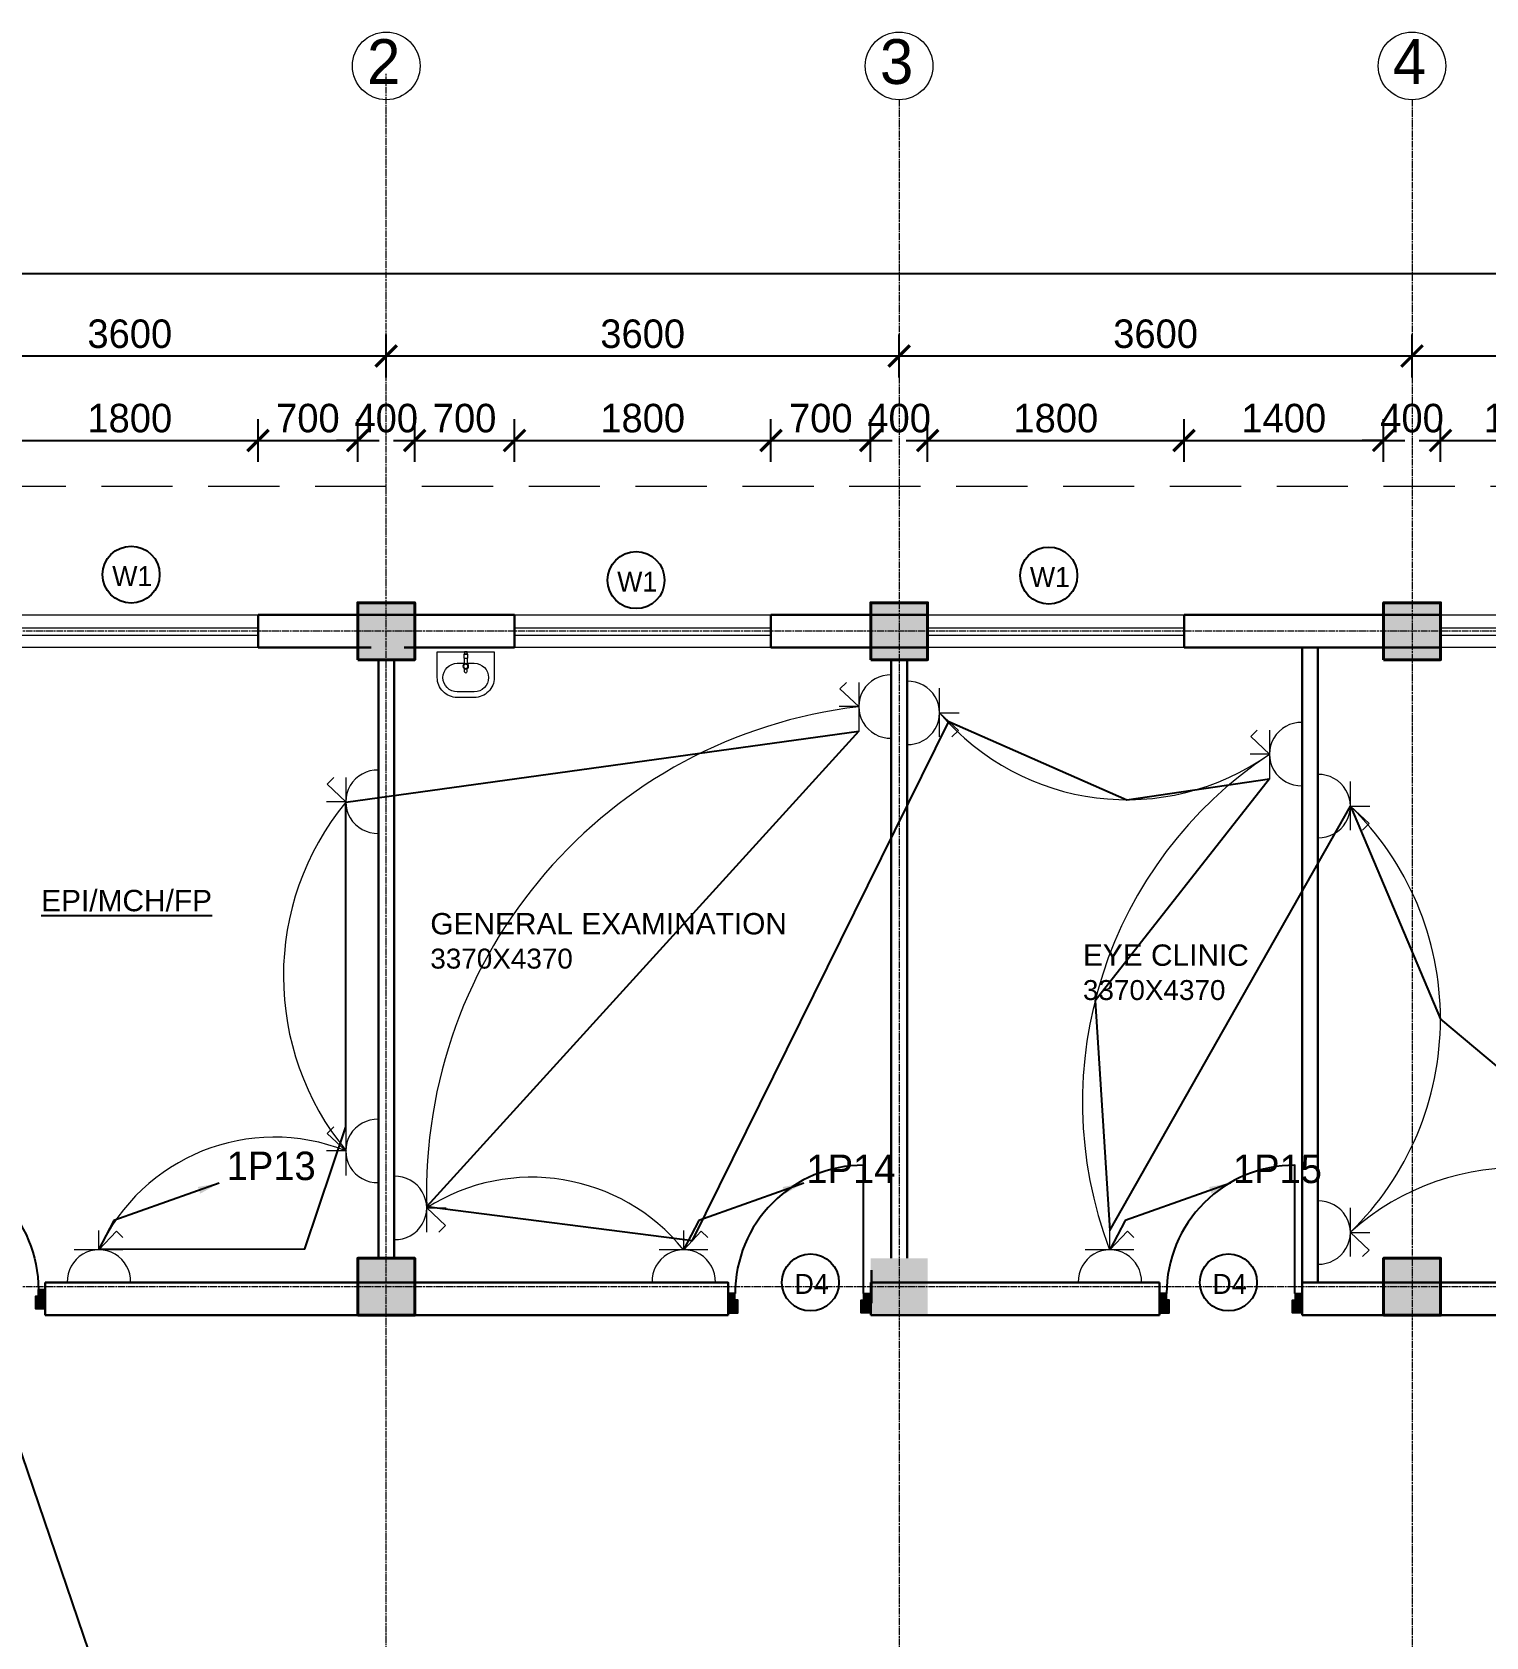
# Model space of a CAD drawing. Header units: inches. Extents: x -3071 to 2534411, y -17796 to 388172.
# Drawn here: x 1611865 to 1622070, y 305637 to 316900 of the extents above; entities that cross this region are included whole.
import ezdxf
from ezdxf.enums import TextEntityAlignment as Align

# ---------------------------------------------------------------- set-up
doc = ezdxf.new("R2010")
doc.units = ezdxf.units.IN
doc.header["$MEASUREMENT"] = 0
doc.linetypes.add('ACAD_ISO08W100', pattern=[36, 24, -3, 6, -3])
doc.linetypes.add('DASHED', pattern=[0.75, 0.5, -0.25])
for name, color, linetype, lineweight in [('001-Archi- door window elevation', 92, 'Continuous', 25), ('001-Archi-Opening Tags', 14, 'Continuous', 25), ('001-Archi-Sanitary', 130, 'Continuous', 5), ('002-Archi- Opening', 90, 'Continuous', 25), ('A .4 col', 5, 'Continuous', 40), ('A 0.13 dw', 3, 'Continuous', 13), ('A 0.13 IND DIM', 240, 'Continuous', 13), ('A 0.40 wall', 160, 'Continuous', 40), ('cen', 50, 'ACAD_ISO08W100', 5), ('dotted line', 1, 'DASHED', 9), ('Grid Tag', 6, 'Continuous', 20), ('p1 walls stone outline', 4, 'Continuous', 30), ('Power Sockets City supply', 141, 'Continuous', 13), ('text', 7, 'Continuous', 25)]:
    doc.layers.add(name, color=color, linetype=linetype, lineweight=lineweight)
doc.layers.add('Wires', color=1, linetype='Continuous')
doc.styles.add('AERIAL', font='arial.ttf', dxfattribs={"height": 10})
doc.styles.add('Archi 100', font='GOTHIC.TTF', dxfattribs={"height": 200})
doc.styles.add('CG', font='GOTHIC.TTF', dxfattribs={"height": 40})
doc.styles.get("Standard").update_dxf_attribs({"font": 'GOTHIC.TTF'})
doc.dimstyles.new('Archi 100', dxfattribs={"dimtxt": 200, "dimasz": 150, "dimexe": 150, "dimexo": 300, "dimgap": 50, "dimtad": 1, "dimdec": 0, "dimrnd": 5, "dimzin": 0, "dimdsep": 46, "dimtxsty": 'Archi 100', "dimblk": 'ARCHTICK', "dimcen": 0.09, "dimdle": 150, "dimclrd": 256, "dimclre": 256, "dimclrt": 256, "dimadec": 0, "dimazin": 0, "dimtfac": 1, "dimtdec": 0, "dimtix": 1, "dimtofl": 0, "dimtmove": 0, "dimatfit": 3, "dimfxl": 150, "dimfxlon": 1, "dimtolj": 1, "dimtzin": 0, "dimlwd": -1, "dimlwe": -1, "dimarcsym": 0})

# ---------------------------------------------------------------- blocks, each defined once
blk = doc.blocks.new('W2')
at = {"layer": 'A 0.13 dw'}
for points in [[(143910, 195589), (143910, 195359), (142110, 195359), (142110, 195589)], [(142110, 195446), (143910, 195446), (143910, 195496), (142110, 195496)]]:
    blk.add_lwpolyline(points, close=True, dxfattribs=at)
blk = doc.blocks.new('grid')
at = {"layer": 'Grid Tag', "linetype": 'Continuous', "ltscale": 30}
blk.add_circle((51, 48), 264, dxfattribs=at)
blk.add_attdef('GRID', (-143, -93), '', height=200)
blk = doc.blocks.new('vfrfrfef')
at = {"layer": 'A 0.13 dw'}
for points in [[(1185496, 370608), (1185496, 370378), (1184296, 370378), (1184296, 370608)], [(1184296, 370465), (1185496, 370465), (1185496, 370515), (1184296, 370515)]]:
    blk.add_lwpolyline(points, close=True, dxfattribs=at)
blk = doc.blocks.new('window tag')
blk.add_circle((0, 0), 200)
at = {"style": 'Archi 100', "flags": 1}
for tag, p in [('WIDTH', (15, 174.5)), ('HEIGHT', (-4.5, -348.5))]:
    blk.add_attdef(tag, p, '', height=200, dxfattribs=at)
at = {"style": 'Archi 100'}
blk.add_attdef('SYMBOL', text='', height=200, dxfattribs=at).set_placement((8, -10.5), align=Align.MIDDLE_CENTER)
blk = doc.blocks.new('tap bib short neck plan')
at = {"linetype": 'Continuous'}
blk.add_lwpolyline([(39, 10), (0, 10), (0, -10), (39, -10)], dxfattribs=at)
blk.add_lwpolyline([(74, -8), (95, -8, 1), (95, 8), (74, 8)], format="xyb", dxfattribs=at)
for radius in [20, 15]:
    blk.add_circle((56, 0), radius, dxfattribs=at)
blk = doc.blocks.new('washbasin plan 0400w with tap')
blk.add_lwpolyline([(60, 320, -0.312376), (60, 320), (-60, 320, 0.414214), (-200, 180), (-200, 0), (200, 0), (200, 180, 0.414214)], format="xyb", close=True)
blk.add_lwpolyline([(10, 80), (60, 80, 1), (60, 280), (-60, 280, 1), (-60, 80), (-10, 80)], format="xyb")
at = {"linetype": 'Continuous'}
for points in [[(-14, 45), (14, 45), (14, 15), (-14, 15)], [(-10, 15), (10, 15), (10, 0), (-10, 0)]]:
    blk.add_lwpolyline(points, close=True, dxfattribs=at)
at = {"ltscale": 100, "rotation": 90}
blk.add_blockref('tap bib short neck plan', (0, 45), dxfattribs=at)
blk = doc.blocks.new('*U718')
at = {"ltscale": 100}
for points in [[(5, 50), (5, -50), (55, -50), (55, 15), (40, 15), (40, 50)], [(745, 50), (745, -50), (695, -50), (695, 15), (710, 15), (710, 50)]]:
    blk.add_hatch(color=256, dxfattribs=at).paths.add_polyline_path(points)
blk.add_lwpolyline([(43, 50), (43, 716, -0.414214), (709, 50)], format="xyb", dxfattribs=at)
for points in [[(5, 50), (5, -50), (55, -50), (55, 15), (40, 15), (40, 50)], [(745, 50), (745, -50), (695, -50), (695, 15), (710, 15), (710, 50)]]:
    blk.add_lwpolyline(points, close=True)
blk = doc.blocks.new('_ArchTick')
at = {"color": 0, "linetype": 'ByBlock', "const_width": 0.15}
blk.add_lwpolyline([(-0.5, -0.5), (0.5, 0.5)], dxfattribs=at)
blk = doc.blocks.new('*D1293')
at = {"transparency": 16777216}
for p, q in [((1611651, 313884), (1611651, 314184)), ((1613451, 313884), (1613451, 314184)), ((1611501, 314034), (1613601, 314034))]:
    blk.add_line(p, q, dxfattribs=at)
at = {"layer": 'Defpoints', "color": 0, "transparency": 16777216}
for p in [(1613451, 314034), (1611651, 312810), (1613451, 312810)]:
    blk.add_point(p, dxfattribs=at)
at = {"transparency": 16777216, "xscale": 150, "yscale": 150, "zscale": 150, "rotation": 180}
blk.add_blockref('_ArchTick', (1611651, 314034), dxfattribs=at)
at = {"transparency": 16777216, "xscale": 150, "yscale": 150, "zscale": 150}
blk.add_blockref('_ArchTick', (1613451, 314034), dxfattribs=at)
at = {"transparency": 16777216, "insert": (1612551, 314190), "char_height": 200, "attachment_point": 5, "style": 'Archi 100'}
blk.add_mtext('\\A1;1800', dxfattribs=at)
blk = doc.blocks.new('*D1294')
at = {"transparency": 16777216}
for p, q in [((1613451, 313884), (1613451, 314184)), ((1614151, 313884), (1614151, 314184)), ((1613301, 314034), (1614301, 314034))]:
    blk.add_line(p, q, dxfattribs=at)
at = {"layer": 'Defpoints', "color": 0, "transparency": 16777216}
for p in [(1614151, 314034), (1614151, 312895), (1613451, 312810)]:
    blk.add_point(p, dxfattribs=at)
at = {"transparency": 16777216, "xscale": 150, "yscale": 150, "zscale": 150, "rotation": 180}
blk.add_blockref('_ArchTick', (1613451, 314034), dxfattribs=at)
at = {"transparency": 16777216, "xscale": 150, "yscale": 150, "zscale": 150}
blk.add_blockref('_ArchTick', (1614151, 314034), dxfattribs=at)
at = {"transparency": 16777216, "insert": (1613801, 314190), "char_height": 200, "attachment_point": 5, "style": 'Archi 100'}
blk.add_mtext('\\A1;700', dxfattribs=at)
blk = doc.blocks.new('*D1295')
at = {"transparency": 16777216}
for p, q in [((1614151, 313884), (1614151, 314184)), ((1614551, 313884), (1614551, 314184)), ((1614151, 314034), (1614001, 314034)), ((1614551, 314034), (1614701, 314034))]:
    blk.add_line(p, q, dxfattribs=at)
at = {"layer": 'Defpoints', "color": 0, "transparency": 16777216}
for p in [(1614551, 314034), (1614151, 312895), (1614551, 312895)]:
    blk.add_point(p, dxfattribs=at)
at = {"transparency": 16777216, "xscale": 150, "yscale": 150, "zscale": 150}
blk.add_blockref('_ArchTick', (1614151, 314034), dxfattribs=at)
at = {"transparency": 16777216, "xscale": 150, "yscale": 150, "zscale": 150, "rotation": 180}
blk.add_blockref('_ArchTick', (1614551, 314034), dxfattribs=at)
at = {"transparency": 16777216, "insert": (1614351, 314190), "char_height": 200, "attachment_point": 5, "style": 'Archi 100'}
blk.add_mtext('\\A1;400', dxfattribs=at)
blk = doc.blocks.new('*D1296')
at = {"transparency": 16777216}
for p, q in [((1614551, 313884), (1614551, 314184)), ((1615251, 313884), (1615251, 314184)), ((1614401, 314034), (1615401, 314034))]:
    blk.add_line(p, q, dxfattribs=at)
at = {"layer": 'Defpoints', "color": 0, "transparency": 16777216}
for p in [(1615251, 314034), (1614551, 312895), (1615251, 312810)]:
    blk.add_point(p, dxfattribs=at)
at = {"transparency": 16777216, "xscale": 150, "yscale": 150, "zscale": 150, "rotation": 180}
blk.add_blockref('_ArchTick', (1614551, 314034), dxfattribs=at)
at = {"transparency": 16777216, "xscale": 150, "yscale": 150, "zscale": 150}
blk.add_blockref('_ArchTick', (1615251, 314034), dxfattribs=at)
at = {"transparency": 16777216, "insert": (1614901, 314190), "char_height": 200, "attachment_point": 5, "style": 'Archi 100'}
blk.add_mtext('\\A1;700', dxfattribs=at)
blk = doc.blocks.new('*D1297')
at = {"transparency": 16777216}
for p, q in [((1615251, 313884), (1615251, 314184)), ((1617051, 313884), (1617051, 314184)), ((1615101, 314034), (1617201, 314034))]:
    blk.add_line(p, q, dxfattribs=at)
at = {"layer": 'Defpoints', "color": 0, "transparency": 16777216}
for p in [(1617051, 314034), (1615251, 312810), (1617051, 312810)]:
    blk.add_point(p, dxfattribs=at)
at = {"transparency": 16777216, "xscale": 150, "yscale": 150, "zscale": 150, "rotation": 180}
blk.add_blockref('_ArchTick', (1615251, 314034), dxfattribs=at)
at = {"transparency": 16777216, "xscale": 150, "yscale": 150, "zscale": 150}
blk.add_blockref('_ArchTick', (1617051, 314034), dxfattribs=at)
at = {"transparency": 16777216, "insert": (1616151, 314190), "char_height": 200, "attachment_point": 5, "style": 'Archi 100'}
blk.add_mtext('\\A1;1800', dxfattribs=at)
blk = doc.blocks.new('*D1298')
at = {"transparency": 16777216}
for p, q in [((1617051, 313884), (1617051, 314184)), ((1617751, 313884), (1617751, 314184)), ((1616901, 314034), (1617901, 314034))]:
    blk.add_line(p, q, dxfattribs=at)
at = {"layer": 'Defpoints', "color": 0, "transparency": 16777216}
for p in [(1617751, 314034), (1617751, 312895), (1617051, 312810)]:
    blk.add_point(p, dxfattribs=at)
at = {"transparency": 16777216, "xscale": 150, "yscale": 150, "zscale": 150, "rotation": 180}
blk.add_blockref('_ArchTick', (1617051, 314034), dxfattribs=at)
at = {"transparency": 16777216, "xscale": 150, "yscale": 150, "zscale": 150}
blk.add_blockref('_ArchTick', (1617751, 314034), dxfattribs=at)
at = {"transparency": 16777216, "insert": (1617401, 314190), "char_height": 200, "attachment_point": 5, "style": 'Archi 100'}
blk.add_mtext('\\A1;700', dxfattribs=at)
blk = doc.blocks.new('*D1299')
at = {"transparency": 16777216}
for p, q in [((1617751, 313884), (1617751, 314184)), ((1618151, 313884), (1618151, 314184)), ((1617751, 314034), (1617601, 314034)), ((1618151, 314034), (1618301, 314034))]:
    blk.add_line(p, q, dxfattribs=at)
at = {"layer": 'Defpoints', "color": 0, "transparency": 16777216}
for p in [(1618151, 314034), (1617751, 312895), (1618151, 312895)]:
    blk.add_point(p, dxfattribs=at)
at = {"transparency": 16777216, "xscale": 150, "yscale": 150, "zscale": 150}
blk.add_blockref('_ArchTick', (1617751, 314034), dxfattribs=at)
at = {"transparency": 16777216, "xscale": 150, "yscale": 150, "zscale": 150, "rotation": 180}
blk.add_blockref('_ArchTick', (1618151, 314034), dxfattribs=at)
at = {"transparency": 16777216, "insert": (1617951, 314190), "char_height": 200, "attachment_point": 5, "style": 'Archi 100'}
blk.add_mtext('\\A1;400', dxfattribs=at)
blk = doc.blocks.new('*D1300')
at = {"transparency": 16777216}
for p, q in [((1618151, 313884), (1618151, 314184)), ((1619951, 313884), (1619951, 314184)), ((1618001, 314034), (1620101, 314034))]:
    blk.add_line(p, q, dxfattribs=at)
at = {"layer": 'Defpoints', "color": 0, "transparency": 16777216}
for p in [(1619951, 314034), (1618151, 312895), (1619951, 312810)]:
    blk.add_point(p, dxfattribs=at)
at = {"transparency": 16777216, "xscale": 150, "yscale": 150, "zscale": 150, "rotation": 180}
blk.add_blockref('_ArchTick', (1618151, 314034), dxfattribs=at)
at = {"transparency": 16777216, "xscale": 150, "yscale": 150, "zscale": 150}
blk.add_blockref('_ArchTick', (1619951, 314034), dxfattribs=at)
at = {"transparency": 16777216, "insert": (1619051, 314190), "char_height": 200, "attachment_point": 5, "style": 'Archi 100'}
blk.add_mtext('\\A1;1800', dxfattribs=at)
blk = doc.blocks.new('*D1301')
at = {"transparency": 16777216}
for p, q in [((1619951, 313884), (1619951, 314184)), ((1621351, 313884), (1621351, 314184)), ((1619801, 314034), (1621501, 314034))]:
    blk.add_line(p, q, dxfattribs=at)
at = {"layer": 'Defpoints', "color": 0, "transparency": 16777216}
for p in [(1621351, 314034), (1621351, 312895), (1619951, 312810)]:
    blk.add_point(p, dxfattribs=at)
at = {"transparency": 16777216, "xscale": 150, "yscale": 150, "zscale": 150, "rotation": 180}
blk.add_blockref('_ArchTick', (1619951, 314034), dxfattribs=at)
at = {"transparency": 16777216, "xscale": 150, "yscale": 150, "zscale": 150}
blk.add_blockref('_ArchTick', (1621351, 314034), dxfattribs=at)
at = {"transparency": 16777216, "insert": (1620651, 314190), "char_height": 200, "attachment_point": 5, "style": 'Archi 100'}
blk.add_mtext('\\A1;1400', dxfattribs=at)
blk = doc.blocks.new('*D1302')
at = {"transparency": 16777216}
for p, q in [((1621351, 313884), (1621351, 314184)), ((1621751, 313884), (1621751, 314184)), ((1621351, 314034), (1621201, 314034)), ((1621751, 314034), (1621901, 314034))]:
    blk.add_line(p, q, dxfattribs=at)
at = {"layer": 'Defpoints', "color": 0, "transparency": 16777216}
for p in [(1621751, 314034), (1621351, 312895), (1621751, 312895)]:
    blk.add_point(p, dxfattribs=at)
at = {"transparency": 16777216, "xscale": 150, "yscale": 150, "zscale": 150}
blk.add_blockref('_ArchTick', (1621351, 314034), dxfattribs=at)
at = {"transparency": 16777216, "xscale": 150, "yscale": 150, "zscale": 150, "rotation": 180}
blk.add_blockref('_ArchTick', (1621751, 314034), dxfattribs=at)
at = {"transparency": 16777216, "insert": (1621551, 314190), "char_height": 200, "attachment_point": 5, "style": 'Archi 100'}
blk.add_mtext('\\A1;400', dxfattribs=at)
blk = doc.blocks.new('*D1303')
at = {"transparency": 16777216}
for p, q in [((1621751, 313884), (1621751, 314184)), ((1622951, 313884), (1622951, 314184)), ((1621601, 314034), (1623101, 314034))]:
    blk.add_line(p, q, dxfattribs=at)
at = {"layer": 'Defpoints', "color": 0, "transparency": 16777216}
for p in [(1622951, 314034), (1621751, 312895), (1622951, 312810)]:
    blk.add_point(p, dxfattribs=at)
at = {"transparency": 16777216, "xscale": 150, "yscale": 150, "zscale": 150, "rotation": 180}
blk.add_blockref('_ArchTick', (1621751, 314034), dxfattribs=at)
at = {"transparency": 16777216, "xscale": 150, "yscale": 150, "zscale": 150}
blk.add_blockref('_ArchTick', (1622951, 314034), dxfattribs=at)
at = {"transparency": 16777216, "insert": (1622351, 314190), "char_height": 200, "attachment_point": 5, "style": 'Archi 100'}
blk.add_mtext('\\A1;1200', dxfattribs=at)
blk = doc.blocks.new('*D1334')
at = {"transparency": 16777216}
for p, q in [((1610751, 314477), (1610751, 314777)), ((1614351, 314477), (1614351, 314777)), ((1610601, 314627), (1614501, 314627))]:
    blk.add_line(p, q, dxfattribs=at)
at = {"layer": 'Defpoints', "color": 0, "transparency": 16777216}
for p in [(1614351, 314627), (1610751, 312895), (1614351, 312895)]:
    blk.add_point(p, dxfattribs=at)
at = {"transparency": 16777216, "xscale": 150, "yscale": 150, "zscale": 150, "rotation": 180}
blk.add_blockref('_ArchTick', (1610751, 314627), dxfattribs=at)
at = {"transparency": 16777216, "xscale": 150, "yscale": 150, "zscale": 150}
blk.add_blockref('_ArchTick', (1614351, 314627), dxfattribs=at)
at = {"transparency": 16777216, "insert": (1612551, 314782), "char_height": 200, "attachment_point": 5, "style": 'Archi 100'}
blk.add_mtext('\\A1;3600', dxfattribs=at)
blk = doc.blocks.new('*D1282')
at = {"transparency": 16777216}
for p, q in [((1614351, 314477), (1614351, 314777)), ((1617951, 314477), (1617951, 314777)), ((1614201, 314627), (1618101, 314627))]:
    blk.add_line(p, q, dxfattribs=at)
at = {"layer": 'Defpoints', "color": 0, "transparency": 16777216}
for p in [(1617951, 314627), (1614351, 312895), (1617951, 311993)]:
    blk.add_point(p, dxfattribs=at)
at = {"transparency": 16777216, "xscale": 150, "yscale": 150, "zscale": 150, "rotation": 180}
blk.add_blockref('_ArchTick', (1614351, 314627), dxfattribs=at)
at = {"transparency": 16777216, "xscale": 150, "yscale": 150, "zscale": 150}
blk.add_blockref('_ArchTick', (1617951, 314627), dxfattribs=at)
at = {"transparency": 16777216, "insert": (1616151, 314782), "char_height": 200, "attachment_point": 5, "style": 'Archi 100'}
blk.add_mtext('\\A1;3600', dxfattribs=at)
blk = doc.blocks.new('*D1335')
at = {"transparency": 16777216}
for p, q in [((1617951, 314477), (1617951, 314777)), ((1621551, 314477), (1621551, 314777)), ((1617801, 314627), (1621701, 314627))]:
    blk.add_line(p, q, dxfattribs=at)
at = {"layer": 'Defpoints', "color": 0, "transparency": 16777216}
for p in [(1621551, 314627), (1617951, 312895), (1621551, 312895)]:
    blk.add_point(p, dxfattribs=at)
at = {"transparency": 16777216, "xscale": 150, "yscale": 150, "zscale": 150, "rotation": 180}
blk.add_blockref('_ArchTick', (1617951, 314627), dxfattribs=at)
at = {"transparency": 16777216, "xscale": 150, "yscale": 150, "zscale": 150}
blk.add_blockref('_ArchTick', (1621551, 314627), dxfattribs=at)
at = {"transparency": 16777216, "insert": (1619751, 314782), "char_height": 200, "attachment_point": 5, "style": 'Archi 100'}
blk.add_mtext('\\A1;3600', dxfattribs=at)
blk = doc.blocks.new('*D1336')
at = {"transparency": 16777216}
for p, q in [((1621551, 314477), (1621551, 314777)), ((1625151, 314477), (1625151, 314777)), ((1621401, 314627), (1625301, 314627))]:
    blk.add_line(p, q, dxfattribs=at)
at = {"layer": 'Defpoints', "color": 0, "transparency": 16777216}
for p in [(1625151, 314627), (1621551, 312895), (1625151, 312895)]:
    blk.add_point(p, dxfattribs=at)
at = {"transparency": 16777216, "xscale": 150, "yscale": 150, "zscale": 150, "rotation": 180}
blk.add_blockref('_ArchTick', (1621551, 314627), dxfattribs=at)
at = {"transparency": 16777216, "xscale": 150, "yscale": 150, "zscale": 150}
blk.add_blockref('_ArchTick', (1625151, 314627), dxfattribs=at)
at = {"transparency": 16777216, "insert": (1623351, 314782), "char_height": 200, "attachment_point": 5, "style": 'Archi 100'}
blk.add_mtext('\\A1;3600', dxfattribs=at)
blk = doc.blocks.new('*D1281')
at = {"transparency": 16777216}
for p, q in [((1610551, 315057), (1610551, 315357)), ((1649601, 315057), (1649601, 315357)), ((1610401, 315207), (1649751, 315207))]:
    blk.add_line(p, q, dxfattribs=at)
at = {"layer": 'Defpoints', "color": 0, "transparency": 16777216}
for p in [(1649601, 315207), (1610551, 312895), (1649601, 312895)]:
    blk.add_point(p, dxfattribs=at)
at = {"transparency": 16777216, "xscale": 150, "yscale": 150, "zscale": 150, "rotation": 180}
blk.add_blockref('_ArchTick', (1610551, 315207), dxfattribs=at)
at = {"transparency": 16777216, "xscale": 150, "yscale": 150, "zscale": 150}
blk.add_blockref('_ArchTick', (1649601, 315207), dxfattribs=at)
at = {"transparency": 16777216, "insert": (1630076, 315362), "char_height": 200, "attachment_point": 5, "style": 'Archi 100'}
blk.add_mtext('\\A1;39050', dxfattribs=at)
blk = doc.blocks.new('*D1398')
at = {"transparency": 16777216}
for p, q in [((1652081, 312895), (1652081, 313045)), ((1651931, 312895), (1652231, 312895)), ((1651931, 312514), (1652231, 312514)), ((1652081, 312514), (1652081, 312364))]:
    blk.add_line(p, q, dxfattribs=at)
at = {"layer": 'Defpoints', "color": 0, "transparency": 16777216}
for p in [(1649601, 312895), (0, 312514), (1652081, 312514)]:
    blk.add_point(p, dxfattribs=at)
at = {"transparency": 16777216, "xscale": 150, "yscale": 150, "zscale": 150}
for p, rotation in [((1652081, 312895), 270), ((1652081, 312514), 90)]:
    blk.add_blockref('_ArchTick', p, dxfattribs=dict(at, rotation=rotation))
at = {"transparency": 16777216, "insert": (1651926, 312705), "char_height": 200, "attachment_point": 5, "rotation": 90, "style": 'Archi 100'}
blk.add_mtext('\\A1;380', dxfattribs=at)
blk = doc.blocks.new('*D1399')
at = {"transparency": 16777216}
for p, q in [((2480, 312664), (2480, 308145)), ((2330, 312514), (2630, 312514)), ((2630, 308295), (2330, 308295))]:
    blk.add_line(p, q, dxfattribs=at)
at = {"layer": 'Defpoints', "color": 0, "transparency": 16777216}
for p in [(0, 312514), (2480, 308295), (1649601, 308295)]:
    blk.add_point(p, dxfattribs=at)
at = {"transparency": 16777216, "xscale": 150, "yscale": 150, "zscale": 150}
for p, rotation in [((2480, 312514), 90), ((2480, 308295), 270)]:
    blk.add_blockref('_ArchTick', p, dxfattribs=dict(at, rotation=rotation))
at = {"transparency": 16777216, "insert": (2325, 310405), "char_height": 200, "attachment_point": 5, "rotation": 90, "style": 'Archi 100'}
blk.add_mtext('\\A1;4220', dxfattribs=at)
blk = doc.blocks.new('*D1627')
at = {"transparency": 16777216}
for p, q in [((1765924, 312897), (1765924, 313047)), ((1765774, 312897), (1766074, 312897)), ((1765774, 312516), (1766074, 312516)), ((1765924, 312516), (1765924, 312366))]:
    blk.add_line(p, q, dxfattribs=at)
at = {"layer": 'Defpoints', "color": 0, "transparency": 16777216}
for p in [(1764300, 312897), (0, 312516), (1765924, 312516)]:
    blk.add_point(p, dxfattribs=at)
at = {"transparency": 16777216, "xscale": 150, "yscale": 150, "zscale": 150}
for p, rotation in [((1765924, 312897), 270), ((1765924, 312516), 90)]:
    blk.add_blockref('_ArchTick', p, dxfattribs=dict(at, rotation=rotation))
at = {"transparency": 16777216, "insert": (1765769, 312706), "char_height": 200, "attachment_point": 5, "rotation": 90, "style": 'Archi 100'}
blk.add_mtext('\\A1;380', dxfattribs=at)
blk = doc.blocks.new('*D1628')
at = {"transparency": 16777216}
for p, q in [((1623, 312666), (1623, 308147)), ((1473, 312516), (1773, 312516)), ((1773, 308297), (1473, 308297))]:
    blk.add_line(p, q, dxfattribs=at)
at = {"layer": 'Defpoints', "color": 0, "transparency": 16777216}
for p in [(0, 312516), (1623, 308297), (1764300, 308297)]:
    blk.add_point(p, dxfattribs=at)
at = {"transparency": 16777216, "xscale": 150, "yscale": 150, "zscale": 150}
for p, rotation in [((1623, 312516), 90), ((1623, 308297), 270)]:
    blk.add_blockref('_ArchTick', p, dxfattribs=dict(at, rotation=rotation))
at = {"transparency": 16777216, "insert": (1468, 310406), "char_height": 200, "attachment_point": 5, "rotation": 90, "style": 'Archi 100'}
blk.add_mtext('\\A1;4220', dxfattribs=at)
blk = doc.blocks.new('15A N soc')
at = {"layer": 'Power Sockets City supply', "color": 244, "lineweight": 13, "true_color": 0x991b1e}
for p, q in [((52222.5612, 99516.2064), (52222.5611, 99516.2603)), ((52222.5612, 99516.2064), (52222.6099, 99516.2585)), ((52222.6099, 99516.2585), (52222.6282, 99516.2401)), ((52222.6282, 99516.2064), (52222.4926, 99516.2064)), ((52222.4338, 99516.1156), (52222.6863, 99516.1156))]:
    blk.add_line(p, q, dxfattribs=at)
blk.add_arc((52222.5612, 99516.1182), 0.0881, 358.32, 181.68, dxfattribs=at)

msp = doc.modelspace()

# ---------------------------------------------------------------- hatches: boundary and pattern name
at = {"layer": 'A .4 col', "linetype": 'Continuous'}
h = msp.add_hatch(color=256, dxfattribs=at)
h.dxf.hatch_style = 1
h.paths.add_polyline_path([(1614151.17, 312495.24), (1614551.17, 312495.24), (1614551.17, 312895.24), (1614151.17, 312895.24)])
h = msp.add_hatch(color=256, dxfattribs=at)
h.dxf.hatch_style = 1
h.paths.add_polyline_path([(1617751.17, 312495.24), (1618151.17, 312495.24), (1618151.17, 312895.24), (1617751.17, 312895.24)])
h = msp.add_hatch(color=256, dxfattribs=at)
h.dxf.hatch_style = 1
h.paths.add_polyline_path([(1621351.17, 312495.24), (1621751.17, 312495.24), (1621751.17, 312895.24), (1621351.17, 312895.24)])
h = msp.add_hatch(color=256, dxfattribs=at)
h.dxf.hatch_style = 1
h.paths.add_polyline_path([(1614151.17, 307895.24), (1614551.17, 307895.24), (1614551.17, 308295.24), (1614151.17, 308295.24)])
h = msp.add_hatch(color=256, dxfattribs=at)
h.dxf.hatch_style = 1
h.paths.add_polyline_path([(1617751.17, 307895.24), (1618151.17, 307895.24), (1618151.17, 308295.24), (1617751.17, 308295.24)])
h = msp.add_hatch(color=256, dxfattribs=at)
h.dxf.hatch_style = 1
h.paths.add_polyline_path([(1621351.17, 307895.24), (1621751.17, 307895.24), (1621751.17, 308295.24), (1621351.17, 308295.24)])

# ---------------------------------------------------------------- linework, layer by layer
for points in [[(1614151.17, 312495.24), (1614551.17, 312495.24), (1614551.17, 312895.24), (1614151.17, 312895.24)], [(1617751.17, 312495.24), (1618151.17, 312495.24), (1618151.17, 312895.24), (1617751.17, 312895.24)], [(1621351.17, 312495.24), (1621751.17, 312495.24), (1621751.17, 312895.24), (1621351.17, 312895.24)], [(1614151.17, 307895.24), (1614551.17, 307895.24), (1614551.17, 308295.24), (1614151.17, 308295.24)], [(1621351.17, 307895.24), (1621751.17, 307895.24), (1621751.17, 308295.24), (1621351.17, 308295.24)]]:
    msp.add_lwpolyline(points, close=True, dxfattribs=at)
at = {"layer": 'A 0.40 wall', "ltscale": 15}
msp.add_line((1621351.17, 312580.24), (1621351.17, 312810.24), dxfattribs=at)
at = {"layer": 'cen', "ltscale": 2}
for p, q in [((1614351.17, 291340.6), (1614351.17, 316611.15)), ((1617951.17, 316425.62), (1617951.17, 302845.24)), ((1621551.17, 316425.62), (1621551.17, 291340.6)), ((1653916.17, 312695.24), (1606236.17, 312695.24)), ((1653916.17, 308095.24), (1606236.17, 308095.24))]:
    msp.add_line(p, q, dxfattribs=at)
at = {"layer": 'Defpoints'}
for points in [[(1612334.09, 308358.11), (1613778.48, 308361.22), (1614067.22, 309217.18), (1614067.22, 311496.6), (1617667.22, 311993.93), (1614634.87, 308658.2), (1616500.47, 308420.03), (1618300.95, 312060.88), (1619550.26, 311513.12), (1620550.3, 311659.66), (1619325.83, 310101.57), (1619430.08, 308490.26), (1621118.2, 311467.91), (1621750.52, 309972.61), (1623602.09, 308422.22), (1625435.11, 311953.93), (1626057.43, 310254.27), (1627666.8, 309428.17), (1629957.24, 310190.59), (1636340.05, 309732.66)], [(1636481.01, 303130.32), (1624661.33, 302570.23), (1624753.42, 301440.87), (1621010.52, 301645.51), (1617811.32, 302815.24), (1616852.87, 301417.62), (1613201.16, 302781.72), (1611599.17, 307485.34)]]:
    msp.add_lwpolyline(points, dxfattribs=at)
msp.add_arc((1620549.62, 311831.75), 1.23, 303.455192, 56.69671, dxfattribs=at)
at = {"layer": 'dotted line', "ltscale": 1000}
msp.add_line((1630101.17, 313710.25), (1609424.36, 313710.25), dxfattribs=at)
at = {"layer": 'p1 walls stone outline'}
for p, q in [((1614151.21, 312810.24), (1613451.17, 312810.24)), ((1613451.17, 312810.24), (1613451.17, 312580.24)), ((1615251.23, 312810.24), (1614151.17, 312810.24)), ((1614151.17, 312580.24), (1614151.17, 312810.24)), ((1614151.17, 312580.24), (1614151.17, 312810.24)), ((1615251.23, 312810.24), (1615251.23, 312580.24)), ((1618151.17, 312810.24), (1617051.11, 312810.24)), ((1617051.11, 312580.24), (1617051.11, 312810.24)), ((1618151.17, 312580.24), (1618151.17, 312810.24)), ((1618151.17, 312810.24), (1618151.17, 312580.24)), ((1618151.17, 312810.24), (1618151.17, 312810.24)), ((1618151.17, 312580.24), (1618151.17, 312810.24)), ((1621751.17, 312810.24), (1619951.05, 312810.24)), ((1619951.05, 312580.24), (1619951.05, 312810.24)), ((1614151.21, 312580.24), (1613451.17, 312580.24)), ((1614246.17, 312580.24), (1614151.17, 312580.24)), ((1615251.23, 312580.24), (1614476.17, 312580.24)), ((1618151.17, 312580.24), (1617051.11, 312580.24)), ((1618151.17, 312580.24), (1618066.17, 312580.24)), ((1621751.17, 312580.24), (1619951.05, 312580.24)), ((1620779.25, 312580.24), (1620779.25, 307895.24)), ((1620889.25, 312580.24), (1620889.25, 308125.24)), ((1614296.17, 312495.24), (1614296.17, 308295.24)), ((1614406.17, 312495.24), (1614406.17, 308295.24)), ((1617896.17, 312495.24), (1617896.17, 308295.24)), ((1618006.17, 312495.24), (1618006.17, 308295.24)), ((1617756.22, 307980.24), (1617756.22, 308210.38)), ((1611957.92, 308125.24), (1616751.22, 308125.24)), ((1611957.92, 308125.24), (1611957.92, 307895.24)), ((1616751.22, 307895.24), (1616751.22, 308125.24)), ((1617751.22, 308125.24), (1619779.25, 308125.24)), ((1617751.22, 307895.24), (1617751.22, 308125.24)), ((1619779.25, 308125.24), (1619779.25, 307895.24)), ((1620779.25, 308125.24), (1623951.17, 308125.24)), ((1611957.92, 307895.24), (1616751.22, 307895.24)), ((1617751.22, 307895.24), (1619779.25, 307895.24)), ((1620779.25, 307895.24), (1623951.17, 307895.24))]:
    msp.add_line(p, q, dxfattribs=at)
at = {"layer": 'Wires', "color": 2, "lineweight": 9}
for centre, radius, start, end in [((1618067.81, 308754.16), 3434.28, 96.698564, 181.740525), ((1619550.26, 313237.19), 1724.08, 220.287561, 305.453688), ((1622162.33, 309391.07), 2924.13, 123.455192, 200.768508), ((1615554.04, 310274.35), 1924.71, 140.578055, 219.573847), ((1619666.32, 309972.61), 2084.2, 314.155857, 45.844143), ((1613565.07, 307791.09), 1353.66, 68.225447, 155.418789), ((1615372.08, 307494.91), 1368.31, 38.902147, 122.588399), ((1622298.21, 307165.28), 1764.61, 42.357382, 131.967926)]:
    msp.add_arc(centre, radius, start, end, dxfattribs=at)

# ---------------------------------------------------------------- block references
ref = msp.add_blockref('grid', (1614304.94, 316619.81), dxfattribs=dict(xscale=0.8987445155798923, yscale=0.8987445155798923, zscale=0.8987445155798923))
ref.add_attrib('GRID', '2', (1614216.4, 316536.03), dxfattribs={"height": 314.56})
ref = msp.add_blockref('grid', (1617904.94, 316619.81), dxfattribs=dict(xscale=0.8987445155798923, yscale=0.8987445155798923, zscale=0.8987445155798923))
ref.add_attrib('GRID', '3', (1617816.4, 316536.03), dxfattribs={"height": 314.56})
ref = msp.add_blockref('grid', (1621504.94, 316619.81), dxfattribs=dict(xscale=0.8987445155798923, yscale=0.8987445155798923, zscale=0.8987445155798923))
ref.add_attrib('GRID', '4', (1621416.4, 316536.03), dxfattribs={"height": 314.56})
at = {"layer": '001-Archi- door window elevation', "color": 2}
msp.add_blockref('vfrfrfef', (437455.05, -57797.59), dxfattribs=at)
at = {"layer": '001-Archi-Opening Tags'}
ref = msp.add_blockref('window tag', (1612560.18, 313092.87), dxfattribs=at)
ref.add_attrib('SYMBOL', 'W1', dxfattribs={"layer": '0', "height": 140, "style": 'CG'}).set_placement((1612568.18, 313082.37), align=Align.MIDDLE_CENTER)
ref = msp.add_blockref('window tag', (1616104.55, 313053.87), dxfattribs=at)
ref.add_attrib('SYMBOL', 'W1', dxfattribs={"layer": '0', "height": 140, "style": 'CG'}).set_placement((1616112.55, 313043.37), align=Align.MIDDLE_CENTER)
ref = msp.add_blockref('window tag', (1619001.42, 313086.04), dxfattribs=at)
ref.add_attrib('SYMBOL', 'W1', dxfattribs={"layer": '0', "height": 140, "style": 'CG'}).set_placement((1619009.42, 313075.54), align=Align.MIDDLE_CENTER)
ref = msp.add_blockref('window tag', (1617328.73, 308125.24), dxfattribs=at)
ref.add_attrib('SYMBOL', 'D4', dxfattribs={"layer": '0', "height": 140, "style": 'CG'}).set_placement((1617336.73, 308114.74), align=Align.MIDDLE_CENTER)
ref = msp.add_blockref('window tag', (1620262.32, 308125.24), dxfattribs=at)
ref.add_attrib('SYMBOL', 'D4', dxfattribs={"layer": '0', "height": 140, "style": 'CG'}).set_placement((1620270.32, 308114.74), align=Align.MIDDLE_CENTER)
at = {"layer": '001-Archi-Sanitary', "xscale": -1, "rotation": 180}
msp.add_blockref('washbasin plan 0400w with tap', (1614909.16, 312550.24), dxfattribs=at)
at = {"layer": '002-Archi- Opening', "yscale": 1.351351351346239, "zscale": 1.351351351346239}
for p, xscale in [((1610951.17, 308008.5), 1.351351351346239), ((1617757.98, 307980.24), -1.351351351346239), ((1620786, 307980.24), -1.351351351346239)]:
    msp.add_blockref('*U718', p, dxfattribs=dict(at, xscale=xscale))
at = {"layer": 'A 0.13 IND DIM'}
for p in [(1469541.02, 117221.64), (1473140.96, 117221.64), (1476040.9, 117221.64)]:
    msp.add_blockref('W2', p, dxfattribs=at)
at = {"layer": 'Power Sockets City supply', "lineweight": 0, "xscale": 2523.339306174504, "yscale": 2523.339306174504, "zscale": 2523.339306174504}
for p, rotation in [((252730822.33, -131463074.28), 90), ((-249494920, 132087363.71), 270), ((252733705.41, -131463408.56), 90), ((252727222.33, -131463742.68), 90), ((-249492036.92, 132086709.25), 270), ((252727222.33, -131466193.17), 90), ((-249498520, 132083889.13), 270), ((-249492036.92, 132083716.58), 270)]:
    msp.add_blockref('15A N soc', p, dxfattribs=dict(at, rotation=rotation))
for p in [(-130162907.25, -250804800.92), (-130158802.35, -250804800.92), (-130155811.08, -250804800.92)]:
    msp.add_blockref('15A N soc', p, dxfattribs=at)

# ---------------------------------------------------------------- texts
at = {"layer": 'text', "insert": (1612040.5, 310880.16), "char_height": 150, "attachment_point": 1, "style": 'AERIAL'}
msp.add_mtext_dynamic_manual_height_columns('\\pxqc;{\\LEPI/MCH/FP}', width=976, gutter_width=1000, heights=[0], dxfattribs=at)
at = {"layer": 'text', "char_height": 150, "attachment_point": 1, "style": 'AERIAL'}
for s, insert, width in [('GENERAL EXAMINATION{\\H0.75x;  \\H1.244x;   3370X4370}', (1614660.27, 310717.72, 0), 3139.2948), ('EYE CLINIC{\\H0.75x;    \\H1.244x;   3370X4370}', (1619241.15, 310497.14), 1626.5744)]:
    msp.add_mtext(s, dxfattribs=dict(at, insert=insert, width=width))
at = {"layer": 'Wires', "lineweight": 9, "char_height": 200, "attachment_point": 1, "style": 'CG'}
for s, insert in [('1P13', (1613231.14, 309043.26)), ('1P14', (1617300.57, 309022.19)), ('1P15', (1620293.91, 309022.19))]:
    msp.add_mtext_dynamic_manual_height_columns(s, width=291.9664, gutter_width=300, heights=[0], dxfattribs=dict(at, insert=insert))

# ---------------------------------------------------------------- dimensions: what is measured, and where the dimension line sits
for base, p1, p2, picture, middle in [((1649601.17, 315206.64), (1610551.17, 312895.24), (1649601.17, 312895.24), '*D1281', (1630076.17, 315361.67)), ((1614351.17, 314626.79), (1610751.17, 312895.24), (1614351.17, 312895.24), '*D1334', (1612551.17, 314781.82)), ((1617951.17, 314626.79), (1614351.17, 312895.24), (1617951.17, 311992.91), '*D1282', (1616151.17, 314781.82)), ((1621551.17, 314626.79), (1617951.17, 312895.24), (1621551.17, 312895.24), '*D1335', (1619751.17, 314781.82)), ((1625151.17, 314626.79), (1621551.17, 312895.24), (1625151.17, 312895.24), '*D1336', (1623351.17, 314781.82))]:
    dim = msp.add_linear_dim(base=base, p1=p1, p2=p2, dimstyle='Archi 100')
    dim.commit()
    dim.dimension.update_dxf_attribs({"geometry": picture, "text_midpoint": middle})
for base, p1, p2, picture, middle in [((1613451.17, 314034.49), (1611651.28, 312810.24), (1613451.17, 312810.24), '*D1293', (1612551.23, 314189.52)), ((1614151.17, 314034.49), (1613451.17, 312810.24), (1614151.17, 312895.24), '*D1294', (1613801.17, 314189.52)), ((1614551.17, 314034.49), (1614151.17, 312895.24), (1614551.17, 312895.24), '*D1295', (1614351.17, 314189.52)), ((1615251.23, 314034.49), (1614551.17, 312895.24), (1615251.23, 312810.24), '*D1296', (1614901.2, 314189.52)), ((1617051.11, 314034.49), (1615251.23, 312810.24), (1617051.11, 312810.24), '*D1297', (1616151.17, 314189.52)), ((1617751.17, 314034.49), (1617051.11, 312810.24), (1617751.17, 312895.24), '*D1298', (1617401.14, 314189.52)), ((1618151.17, 314034.49), (1617751.17, 312895.24), (1618151.17, 312895.24), '*D1299', (1617951.17, 314189.52)), ((1619951.05, 314034.49), (1618151.17, 312895.24), (1619951.05, 312810.24), '*D1300', (1619051.11, 314189.52)), ((1621351.17, 314034.49), (1619951.05, 312810.24), (1621351.17, 312895.24), '*D1301', (1620651.11, 314189.52)), ((1621751.17, 314034.49), (1621351.17, 312895.24), (1621751.17, 312895.24), '*D1302', (1621551.17, 314189.52)), ((1622951.05, 314034.49), (1621751.17, 312895.24), (1622951.05, 312810.24), '*D1303', (1622351.11, 314189.52))]:
    dim = msp.add_linear_dim(base=base, p1=p1, p2=p2, dimstyle='Archi 100', override={"dimtmove": 1})
    dim.commit()
    dim.dimension.update_dxf_attribs({"geometry": picture, "text_midpoint": middle})
for base, p1, p2, picture, middle in [((1765923.68, 312515.96), (1764300.46, 312896.78), (0, 312515.96), '*D1627', (1765768.65, 312706.37)), ((1652081.35, 312514.42), (1649601.17, 312895.24), (0, 312514.42), '*D1398', (1651926.32, 312704.83))]:
    dim = msp.add_linear_dim(base=base, p1=p1, p2=p2, angle=90, dimstyle='Archi 100')
    dim.commit()
    dim.dimension.update_dxf_attribs({"geometry": picture, "text_midpoint": middle})
for base, p1, p2, picture, middle in [((1623.21, 308296.78), (0, 312515.96), (1764300.46, 308296.78), '*D1628', (1468.18, 310406.37)), ((2480.18, 308295.24), (0, 312514.42), (1649601.17, 308295.24), '*D1399', (2325.15, 310404.83))]:
    dim = msp.add_linear_dim(base=base, p1=p1, p2=p2, angle=90, dimstyle='Archi 100', override={"dimtmove": 1})
    dim.commit()
    dim.dimension.update_dxf_attribs({"geometry": picture, "text_midpoint": middle})

# ---------------------------------------------------------------- leaders
at = {"layer": 'Defpoints'}
for points in [[(1613178.18, 308821.99), (1612439.4, 308559), (1612332.03, 308354.19)], [(1617283.08, 308821.99), (1616544.29, 308559), (1616436.93, 308354.19)], [(1620276.41, 308821.99), (1619537.63, 308559), (1619430.26, 308354.19)]]:
    msp.add_leader(points, dimstyle='Archi 100', override={"dimgap": 50, "dimtad": 0}, dxfattribs=at)

doc.saveas('drawing.dxf')
